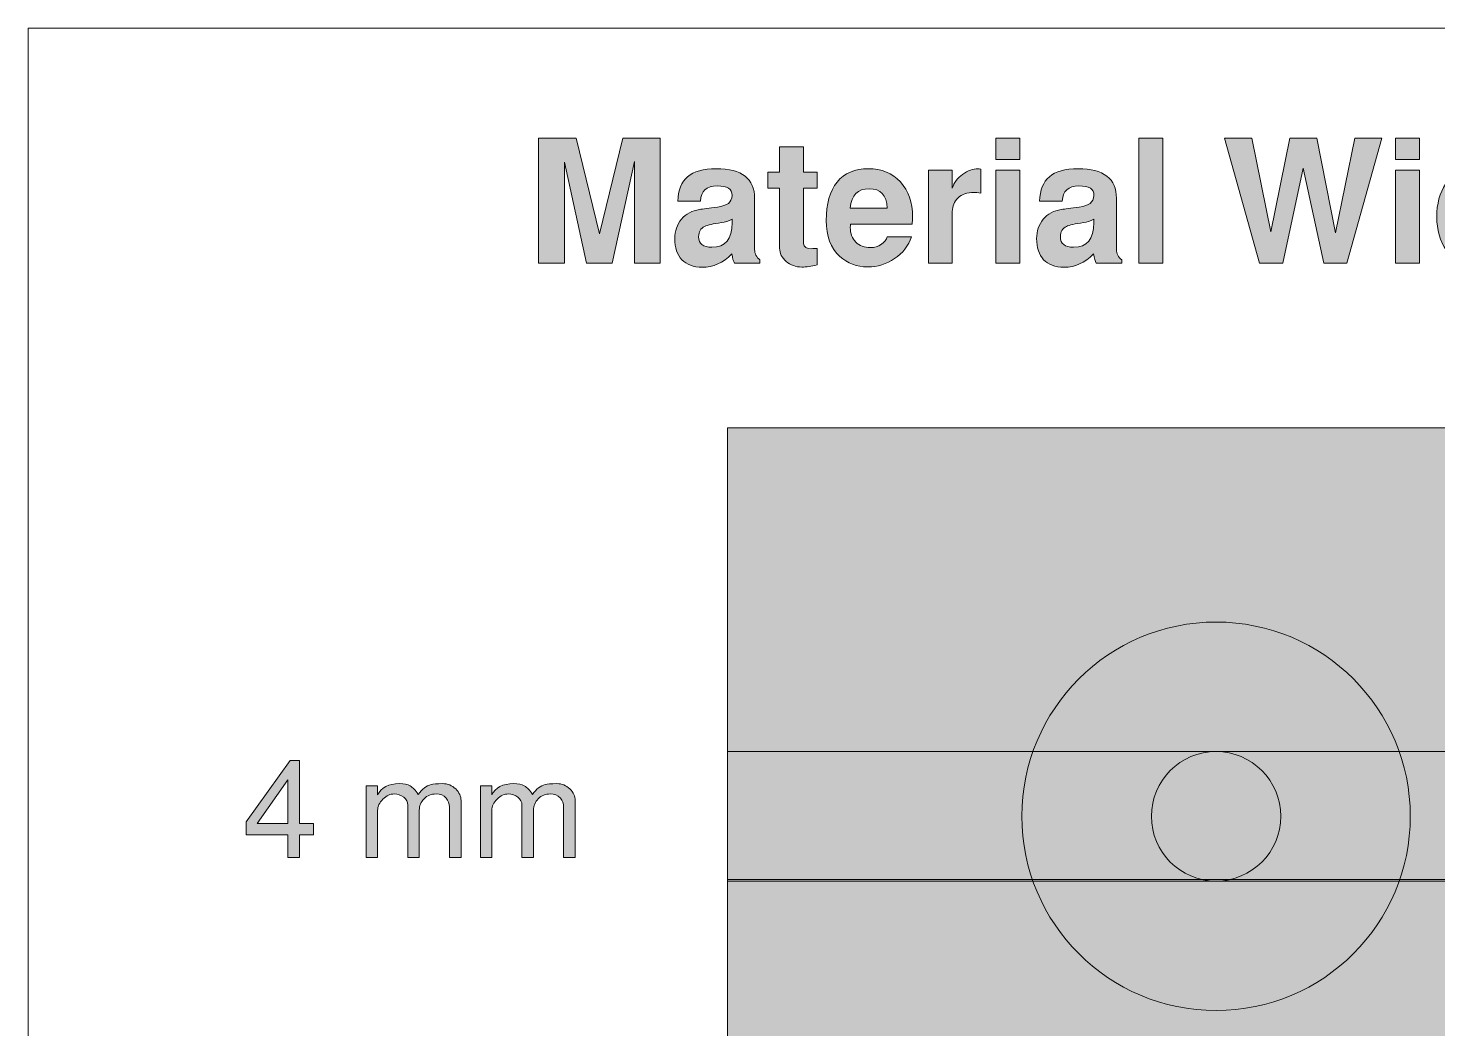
# Model space of a CAD drawing. Header units: inches. Extents: x 0.74 to 7.95, y -5.44 to -0.45.
# Drawn here: x 0.744 to 2.458, y -1.668 to -0.452 of the extents above; entities that cross this region are included whole.
import ezdxf

# ---------------------------------------------------------------- set-up
doc = ezdxf.new("R2010")
doc.units = ezdxf.units.IN
doc.header["$MEASUREMENT"] = 0
doc.layers.add('Layer 1', color=7, linetype='Continuous')

# ---------------------------------------------------------------- blocks, each defined once
blk = doc.blocks.new('block 4')
at = {"layer": 'Layer 1', "true_color": 0xed1f24}
h = blk.add_hatch(color=240, dxfattribs=at)
h.dxf.hatch_style = 2
h.paths.add_polyline_path([(1.091, -1.4323), (1.0739, -1.4323), (1.0739, -1.4602), (1.0599, -1.4602), (1.0599, -1.4323), (1.009, -1.4323), (1.009, -1.4168), (1.0627, -1.342), (1.0739, -1.342), (1.0739, -1.4185), (1.091, -1.4185)])
h.paths.add_polyline_path([(1.0599, -1.4185), (1.0599, -1.3657), (1.0224, -1.4185)])
h = blk.add_hatch(color=240, dxfattribs=at)
h.dxf.hatch_style = 2
edge = h.paths.add_edge_path()
edge.add_spline(control_points=[(1.2704, -1.4602), (1.2704, -1.4602), (1.2564, -1.4602), (1.2564, -1.4602), (1.2564, -1.4602), (1.2564, -1.3983), (1.2564, -1.3983), (1.2564, -1.3943), (1.255, -1.3908), (1.2524, -1.3878), (1.2492, -1.3844), (1.2451, -1.3827), (1.24, -1.3827), (1.2343, -1.3827), (1.2294, -1.3846), (1.2255, -1.3886), (1.2216, -1.3925), (1.2197, -1.3972), (1.2197, -1.4025), (1.2197, -1.4025), (1.2197, -1.4602), (1.2197, -1.4602), (1.2197, -1.4602), (1.2057, -1.4602), (1.2057, -1.4602), (1.2057, -1.4602), (1.2057, -1.3963), (1.2057, -1.3963), (1.2057, -1.3926), (1.204, -1.3895), (1.2007, -1.3867), (1.1974, -1.384), (1.1935, -1.3827), (1.189, -1.3827), (1.1844, -1.3827), (1.1799, -1.3847), (1.1755, -1.3889), (1.1712, -1.3931), (1.169, -1.3977), (1.169, -1.4028), (1.169, -1.4028), (1.169, -1.4602), (1.169, -1.4602), (1.169, -1.4602), (1.155, -1.4602), (1.155, -1.4602), (1.155, -1.4602), (1.155, -1.3727), (1.155, -1.3727), (1.155, -1.3727), (1.169, -1.3727), (1.169, -1.3727), (1.169, -1.3727), (1.169, -1.384), (1.169, -1.384), (1.1733, -1.3748), (1.1821, -1.3702), (1.1957, -1.3702), (1.201, -1.3702), (1.2053, -1.3711), (1.2086, -1.373), (1.2119, -1.3749), (1.2151, -1.3783), (1.2184, -1.3832), (1.223, -1.3768), (1.2283, -1.3728), (1.234, -1.3712), (1.2364, -1.3705), (1.241, -1.3702), (1.248, -1.3702), (1.2543, -1.3702), (1.2595, -1.3723), (1.2639, -1.3766), (1.2682, -1.3809), (1.2704, -1.3855), (1.2704, -1.3907), (1.2704, -1.3907), (1.2704, -1.4602), (1.2704, -1.4602)], knot_values=[0, 0, 0, 0, 1, 1, 1, 2, 2, 2, 3, 3, 3, 4, 4, 4, 5, 5, 5, 6, 6, 6, 7, 7, 7, 8, 8, 8, 9, 9, 9, 10, 10, 10, 11, 11, 11, 12, 12, 12, 13, 13, 13, 14, 14, 14, 15, 15, 15, 16, 16, 16, 17, 17, 17, 18, 18, 18, 19, 19, 19, 20, 20, 20, 21, 21, 21, 22, 22, 22, 23, 23, 23, 24, 24, 24, 25, 25, 25, 26, 26, 26, 26], degree=3, periodic=1)
h = blk.add_hatch(color=240, dxfattribs=at)
h.dxf.hatch_style = 2
edge = h.paths.add_edge_path()
edge.add_spline(control_points=[(1.4092, -1.4602), (1.4092, -1.4602), (1.3952, -1.4602), (1.3952, -1.4602), (1.3952, -1.4602), (1.3952, -1.3983), (1.3952, -1.3983), (1.3952, -1.3943), (1.3939, -1.3908), (1.3912, -1.3878), (1.3881, -1.3844), (1.384, -1.3827), (1.3789, -1.3827), (1.3731, -1.3827), (1.3683, -1.3846), (1.3644, -1.3886), (1.3605, -1.3925), (1.3585, -1.3972), (1.3585, -1.4025), (1.3585, -1.4025), (1.3585, -1.4602), (1.3585, -1.4602), (1.3585, -1.4602), (1.3445, -1.4602), (1.3445, -1.4602), (1.3445, -1.4602), (1.3445, -1.3963), (1.3445, -1.3963), (1.3445, -1.3926), (1.3429, -1.3895), (1.3395, -1.3867), (1.3362, -1.384), (1.3323, -1.3827), (1.3279, -1.3827), (1.3232, -1.3827), (1.3187, -1.3847), (1.3144, -1.3889), (1.31, -1.3931), (1.3079, -1.3977), (1.3079, -1.4028), (1.3079, -1.4028), (1.3079, -1.4602), (1.3079, -1.4602), (1.3079, -1.4602), (1.2939, -1.4602), (1.2939, -1.4602), (1.2939, -1.4602), (1.2939, -1.3727), (1.2939, -1.3727), (1.2939, -1.3727), (1.3079, -1.3727), (1.3079, -1.3727), (1.3079, -1.3727), (1.3079, -1.384), (1.3079, -1.384), (1.3121, -1.3748), (1.321, -1.3702), (1.3345, -1.3702), (1.3399, -1.3702), (1.3442, -1.3711), (1.3474, -1.373), (1.3507, -1.3749), (1.354, -1.3783), (1.3572, -1.3832), (1.3619, -1.3768), (1.3671, -1.3728), (1.3729, -1.3712), (1.3752, -1.3705), (1.3799, -1.3702), (1.3869, -1.3702), (1.3931, -1.3702), (1.3984, -1.3723), (1.4027, -1.3766), (1.407, -1.3809), (1.4092, -1.3855), (1.4092, -1.3907), (1.4092, -1.3907), (1.4092, -1.4602), (1.4092, -1.4602)], knot_values=[0, 0, 0, 0, 1, 1, 1, 2, 2, 2, 3, 3, 3, 4, 4, 4, 5, 5, 5, 6, 6, 6, 7, 7, 7, 8, 8, 8, 9, 9, 9, 10, 10, 10, 11, 11, 11, 12, 12, 12, 13, 13, 13, 14, 14, 14, 15, 15, 15, 16, 16, 16, 17, 17, 17, 18, 18, 18, 19, 19, 19, 20, 20, 20, 21, 21, 21, 22, 22, 22, 23, 23, 23, 24, 24, 24, 25, 25, 25, 26, 26, 26, 26], degree=3, periodic=1)
at = {"layer": 'Layer 1', "lineweight": 0}
for points in [[(1.091, -1.4323), (1.0739, -1.4323), (1.0739, -1.4602), (1.0599, -1.4602), (1.0599, -1.4323), (1.009, -1.4323), (1.009, -1.4168), (1.0627, -1.342), (1.0739, -1.342), (1.0739, -1.4185), (1.091, -1.4185), (1.091, -1.4323)], [(1.0599, -1.4185), (1.0599, -1.3657), (1.0224, -1.4185), (1.0599, -1.4185)]]:
    blk.add_lwpolyline(points, dxfattribs=at)
for points in [[(1.2704, -1.4602), (1.2704, -1.4602), (1.2564, -1.4602), (1.2564, -1.4602), (1.2564, -1.4602), (1.2564, -1.3983), (1.2564, -1.3983), (1.2564, -1.3943), (1.255, -1.3908), (1.2524, -1.3878), (1.2492, -1.3844), (1.2451, -1.3827), (1.24, -1.3827), (1.2343, -1.3827), (1.2294, -1.3846), (1.2255, -1.3886), (1.2216, -1.3925), (1.2197, -1.3972), (1.2197, -1.4025), (1.2197, -1.4025), (1.2197, -1.4602), (1.2197, -1.4602), (1.2197, -1.4602), (1.2057, -1.4602), (1.2057, -1.4602), (1.2057, -1.4602), (1.2057, -1.3963), (1.2057, -1.3963), (1.2057, -1.3926), (1.204, -1.3895), (1.2007, -1.3867), (1.1974, -1.384), (1.1935, -1.3827), (1.189, -1.3827), (1.1844, -1.3827), (1.1799, -1.3847), (1.1755, -1.3889), (1.1712, -1.3931), (1.169, -1.3977), (1.169, -1.4028), (1.169, -1.4028), (1.169, -1.4602), (1.169, -1.4602), (1.169, -1.4602), (1.155, -1.4602), (1.155, -1.4602), (1.155, -1.4602), (1.155, -1.3727), (1.155, -1.3727), (1.155, -1.3727), (1.169, -1.3727), (1.169, -1.3727), (1.169, -1.3727), (1.169, -1.384), (1.169, -1.384), (1.1733, -1.3748), (1.1821, -1.3702), (1.1957, -1.3702), (1.201, -1.3702), (1.2053, -1.3711), (1.2086, -1.373), (1.2119, -1.3749), (1.2151, -1.3783), (1.2184, -1.3832), (1.223, -1.3768), (1.2283, -1.3728), (1.234, -1.3712), (1.2364, -1.3705), (1.241, -1.3702), (1.248, -1.3702), (1.2543, -1.3702), (1.2595, -1.3723), (1.2639, -1.3766), (1.2682, -1.3809), (1.2704, -1.3855), (1.2704, -1.3907), (1.2704, -1.3907), (1.2704, -1.4602), (1.2704, -1.4602)], [(1.4092, -1.4602), (1.4092, -1.4602), (1.3952, -1.4602), (1.3952, -1.4602), (1.3952, -1.4602), (1.3952, -1.3983), (1.3952, -1.3983), (1.3952, -1.3943), (1.3939, -1.3908), (1.3912, -1.3878), (1.3881, -1.3844), (1.384, -1.3827), (1.3789, -1.3827), (1.3731, -1.3827), (1.3683, -1.3846), (1.3644, -1.3886), (1.3605, -1.3925), (1.3585, -1.3972), (1.3585, -1.4025), (1.3585, -1.4025), (1.3585, -1.4602), (1.3585, -1.4602), (1.3585, -1.4602), (1.3445, -1.4602), (1.3445, -1.4602), (1.3445, -1.4602), (1.3445, -1.3963), (1.3445, -1.3963), (1.3445, -1.3926), (1.3429, -1.3895), (1.3395, -1.3867), (1.3362, -1.384), (1.3323, -1.3827), (1.3279, -1.3827), (1.3232, -1.3827), (1.3187, -1.3847), (1.3144, -1.3889), (1.31, -1.3931), (1.3079, -1.3977), (1.3079, -1.4028), (1.3079, -1.4028), (1.3079, -1.4602), (1.3079, -1.4602), (1.3079, -1.4602), (1.2939, -1.4602), (1.2939, -1.4602), (1.2939, -1.4602), (1.2939, -1.3727), (1.2939, -1.3727), (1.2939, -1.3727), (1.3079, -1.3727), (1.3079, -1.3727), (1.3079, -1.3727), (1.3079, -1.384), (1.3079, -1.384), (1.3121, -1.3748), (1.321, -1.3702), (1.3345, -1.3702), (1.3399, -1.3702), (1.3442, -1.3711), (1.3474, -1.373), (1.3507, -1.3749), (1.354, -1.3783), (1.3572, -1.3832), (1.3619, -1.3768), (1.3671, -1.3728), (1.3729, -1.3712), (1.3752, -1.3705), (1.3799, -1.3702), (1.3869, -1.3702), (1.3931, -1.3702), (1.3984, -1.3723), (1.4027, -1.3766), (1.407, -1.3809), (1.4092, -1.3855), (1.4092, -1.3907), (1.4092, -1.3907), (1.4092, -1.4602), (1.4092, -1.4602)]]:
    blk.add_open_spline(points, degree=3, knots=[0, 0, 0, 0, 1, 1, 1, 2, 2, 2, 3, 3, 3, 4, 4, 4, 5, 5, 5, 6, 6, 6, 7, 7, 7, 8, 8, 8, 9, 9, 9, 10, 10, 10, 11, 11, 11, 12, 12, 12, 13, 13, 13, 14, 14, 14, 15, 15, 15, 16, 16, 16, 17, 17, 17, 18, 18, 18, 19, 19, 19, 20, 20, 20, 21, 21, 21, 22, 22, 22, 23, 23, 23, 24, 24, 24, 25, 25, 25, 26, 26, 26, 26], dxfattribs=at)
blk = doc.blocks.new('block 3')
at = {"layer": 'Layer 1'}
blk.add_blockref('block 4', (0, 0), dxfattribs=at)
blk = doc.blocks.new('block 13')
at = {"layer": 'Layer 1', "true_color": 0xed1f24}
h = blk.add_hatch(color=240, dxfattribs=at)
h.dxf.hatch_style = 2
h.paths.add_polyline_path([(1.5127, -0.7372), (1.4815, -0.7372), (1.4815, -0.6138), (1.4544, -0.7372), (1.4232, -0.7372), (1.3961, -0.6145), (1.3961, -0.7372), (1.3648, -0.7372), (1.3648, -0.5853), (1.4105, -0.5853), (1.4388, -0.7016), (1.4673, -0.5853), (1.5127, -0.5853)])
h = blk.add_hatch(color=240, dxfattribs=at)
h.dxf.hatch_style = 2
edge = h.paths.add_edge_path()
edge.add_spline(control_points=[(1.7034, -0.7395), (1.6966, -0.7411), (1.6904, -0.742), (1.6848, -0.742), (1.6775, -0.742), (1.6711, -0.7397), (1.6659, -0.7352), (1.6606, -0.7307), (1.6579, -0.7253), (1.6579, -0.719), (1.6579, -0.719), (1.6579, -0.6459), (1.6579, -0.6459), (1.6579, -0.6459), (1.6436, -0.6459), (1.6436, -0.6459), (1.6436, -0.6459), (1.6436, -0.6265), (1.6436, -0.6265), (1.6436, -0.6265), (1.6579, -0.6265), (1.6579, -0.6265), (1.6579, -0.6265), (1.6579, -0.5959), (1.6579, -0.5959), (1.6579, -0.5959), (1.6871, -0.5959), (1.6871, -0.5959), (1.6871, -0.5959), (1.6871, -0.6265), (1.6871, -0.6265), (1.6871, -0.6265), (1.7034, -0.6265), (1.7034, -0.6265), (1.7034, -0.6265), (1.7034, -0.6459), (1.7034, -0.6459), (1.7034, -0.6459), (1.6871, -0.6459), (1.6871, -0.6459), (1.6871, -0.6459), (1.6871, -0.7132), (1.6871, -0.7132), (1.6871, -0.7175), (1.6904, -0.7197), (1.6969, -0.7197), (1.6984, -0.7195), (1.7006, -0.7194), (1.7034, -0.7193), (1.7034, -0.7193), (1.7034, -0.7395), (1.7034, -0.7395)], knot_values=[0, 0, 0, 0, 1, 1, 1, 2, 2, 2, 3, 3, 3, 4, 4, 4, 5, 5, 5, 6, 6, 6, 7, 7, 7, 8, 8, 8, 9, 9, 9, 10, 10, 10, 11, 11, 11, 12, 12, 12, 13, 13, 13, 14, 14, 14, 15, 15, 15, 16, 16, 16, 17, 17, 17, 17], degree=3, periodic=1)
h = blk.add_hatch(color=240, dxfattribs=at)
h.dxf.hatch_style = 2
h.paths.add_polyline_path([(1.95, -0.6113), (1.9209, -0.6113), (1.9209, -0.5853), (1.95, -0.5853)])
h.paths.add_polyline_path([(1.95, -0.7372), (1.9209, -0.7372), (1.9209, -0.6243), (1.95, -0.6243)])
h = blk.add_hatch(color=240, dxfattribs=at)
h.dxf.hatch_style = 2
h.paths.add_polyline_path([(2.1238, -0.7372), (2.0946, -0.7372), (2.0946, -0.5853), (2.1238, -0.5853)])
h = blk.add_hatch(color=240, dxfattribs=at)
h.dxf.hatch_style = 2
h.paths.add_polyline_path([(2.3904, -0.5853), (2.3479, -0.7372), (2.3198, -0.7372), (2.2947, -0.6217), (2.2697, -0.7372), (2.2415, -0.7372), (2.199, -0.5853), (2.2321, -0.5853), (2.2554, -0.699), (2.2782, -0.5853), (2.3113, -0.5853), (2.334, -0.7003), (2.3573, -0.5853)])
h = blk.add_hatch(color=240, dxfattribs=at)
h.dxf.hatch_style = 2
h.paths.add_polyline_path([(2.4363, -0.6113), (2.4071, -0.6113), (2.4071, -0.5853), (2.4363, -0.5853)])
h.paths.add_polyline_path([(2.4363, -0.7372), (2.4071, -0.7372), (2.4071, -0.6243), (2.4363, -0.6243)])
h = blk.add_hatch(color=240, dxfattribs=at)
h.dxf.hatch_style = 2
edge = h.paths.add_edge_path()
edge.add_spline(control_points=[(2.5646, -0.7378), (2.5646, -0.7378), (2.5354, -0.7378), (2.5354, -0.7378), (2.5354, -0.7378), (2.5354, -0.7255), (2.5354, -0.7255), (2.5282, -0.7365), (2.5167, -0.742), (2.5009, -0.742), (2.4881, -0.742), (2.4774, -0.7354), (2.4688, -0.7222), (2.461, -0.7101), (2.4571, -0.6965), (2.4571, -0.6813), (2.4571, -0.6652), (2.4607, -0.6519), (2.4677, -0.6413), (2.4763, -0.6287), (2.489, -0.6224), (2.5056, -0.6224), (2.5194, -0.6224), (2.5293, -0.6282), (2.5354, -0.6399), (2.5354, -0.6399), (2.5354, -0.5853), (2.5354, -0.5853), (2.5354, -0.5853), (2.5646, -0.5853), (2.5646, -0.5853), (2.5646, -0.5853), (2.5646, -0.7378), (2.5646, -0.7378)], knot_values=[0, 0, 0, 0, 1, 1, 1, 2, 2, 2, 3, 3, 3, 4, 4, 4, 5, 5, 5, 6, 6, 6, 7, 7, 7, 8, 8, 8, 9, 9, 9, 10, 10, 10, 11, 11, 11, 11], degree=3, periodic=1)
edge = h.paths.add_edge_path()
edge.add_spline(control_points=[(2.5354, -0.6831), (2.5354, -0.6727), (2.5332, -0.6642), (2.5286, -0.6576), (2.524, -0.6509), (2.5183, -0.6476), (2.5114, -0.6476), (2.5039, -0.6476), (2.498, -0.6508), (2.4935, -0.6571), (2.4891, -0.6635), (2.4869, -0.672), (2.4869, -0.6827), (2.4869, -0.6935), (2.4892, -0.702), (2.4937, -0.7082), (2.4979, -0.7142), (2.5032, -0.7172), (2.5097, -0.7172), (2.5173, -0.7172), (2.5235, -0.714), (2.5283, -0.7077), (2.5331, -0.7014), (2.5354, -0.6932), (2.5354, -0.6831)], knot_values=[0, 0, 0, 0, 1, 1, 1, 2, 2, 2, 3, 3, 3, 4, 4, 4, 5, 5, 5, 6, 6, 6, 7, 7, 7, 8, 8, 8, 8], degree=3, periodic=1)
h = blk.add_hatch(color=240, dxfattribs=at)
h.dxf.hatch_style = 2
edge = h.paths.add_edge_path()
edge.add_spline(control_points=[(1.634, -0.7372), (1.634, -0.7372), (1.603, -0.7372), (1.603, -0.7372), (1.6016, -0.735), (1.6005, -0.7313), (1.5998, -0.7261), (1.5891, -0.7368), (1.5771, -0.7422), (1.5638, -0.7422), (1.553, -0.7422), (1.5447, -0.7391), (1.539, -0.7331), (1.5333, -0.7271), (1.5304, -0.7185), (1.5304, -0.7074), (1.5304, -0.6982), (1.5332, -0.6904), (1.5386, -0.6838), (1.544, -0.6773), (1.5513, -0.6734), (1.5605, -0.672), (1.5648, -0.6714), (1.572, -0.6704), (1.5823, -0.669), (1.5884, -0.6681), (1.5928, -0.6666), (1.5956, -0.6646), (1.5983, -0.6626), (1.5998, -0.6593), (1.6, -0.6549), (1.6005, -0.6472), (1.5944, -0.6434), (1.5819, -0.6434), (1.5689, -0.6434), (1.5621, -0.6495), (1.5617, -0.6617), (1.5617, -0.6617), (1.534, -0.6617), (1.534, -0.6617), (1.5345, -0.6484), (1.5385, -0.6385), (1.546, -0.6321), (1.5534, -0.6256), (1.565, -0.6224), (1.5809, -0.6224), (1.612, -0.6224), (1.6275, -0.6344), (1.6275, -0.6584), (1.6275, -0.6584), (1.6275, -0.7207), (1.6275, -0.7207), (1.6275, -0.7256), (1.6297, -0.7298), (1.634, -0.7334), (1.634, -0.7334), (1.634, -0.7372), (1.634, -0.7372)], knot_values=[0, 0, 0, 0, 1, 1, 1, 2, 2, 2, 3, 3, 3, 4, 4, 4, 5, 5, 5, 6, 6, 6, 7, 7, 7, 8, 8, 8, 9, 9, 9, 10, 10, 10, 11, 11, 11, 12, 12, 12, 13, 13, 13, 14, 14, 14, 15, 15, 15, 16, 16, 16, 17, 17, 17, 18, 18, 18, 19, 19, 19, 19], degree=3, periodic=1)
edge = h.paths.add_edge_path()
edge.add_spline(control_points=[(1.6, -0.688), (1.6, -0.688), (1.6, -0.6836), (1.6, -0.6836), (1.5958, -0.686), (1.5916, -0.6874), (1.5873, -0.688), (1.5771, -0.6892), (1.5702, -0.6908), (1.5667, -0.6926), (1.5618, -0.6949), (1.5594, -0.6991), (1.5594, -0.7051), (1.5594, -0.7137), (1.5648, -0.718), (1.5755, -0.718), (1.5919, -0.718), (1.6, -0.708), (1.6, -0.688)], knot_values=[0, 0, 0, 0, 1, 1, 1, 2, 2, 2, 3, 3, 3, 4, 4, 4, 5, 5, 5, 6, 6, 6, 6], degree=3, periodic=1)
h = blk.add_hatch(color=240, dxfattribs=at)
h.dxf.hatch_style = 2
edge = h.paths.add_edge_path()
edge.add_spline(control_points=[(1.8196, -0.6809), (1.8196, -0.6843), (1.8194, -0.6872), (1.819, -0.6899), (1.819, -0.6899), (1.7442, -0.6899), (1.7442, -0.6899), (1.7439, -0.6907), (1.7438, -0.692), (1.7438, -0.6938), (1.7438, -0.7012), (1.746, -0.7071), (1.7506, -0.7116), (1.7551, -0.7162), (1.761, -0.7184), (1.7683, -0.7184), (1.7732, -0.7184), (1.7776, -0.717), (1.7818, -0.7143), (1.7855, -0.7116), (1.7878, -0.7086), (1.7888, -0.7053), (1.7888, -0.7053), (1.8184, -0.7053), (1.8184, -0.7053), (1.8145, -0.7163), (1.8076, -0.7251), (1.7978, -0.7318), (1.788, -0.7384), (1.7771, -0.7418), (1.765, -0.7418), (1.7516, -0.7418), (1.7402, -0.7375), (1.7311, -0.729), (1.7201, -0.7189), (1.7146, -0.7044), (1.7146, -0.6855), (1.7146, -0.6652), (1.719, -0.6496), (1.7278, -0.6387), (1.7367, -0.6278), (1.7493, -0.6224), (1.7659, -0.6224), (1.782, -0.6224), (1.795, -0.6278), (1.8048, -0.6385), (1.8147, -0.6493), (1.8196, -0.6634), (1.8196, -0.6809)], knot_values=[0, 0, 0, 0, 1, 1, 1, 2, 2, 2, 3, 3, 3, 4, 4, 4, 5, 5, 5, 6, 6, 6, 7, 7, 7, 8, 8, 8, 9, 9, 9, 10, 10, 10, 11, 11, 11, 12, 12, 12, 13, 13, 13, 14, 14, 14, 15, 15, 15, 16, 16, 16, 16], degree=3, periodic=1)
edge = h.paths.add_edge_path()
edge.add_spline(control_points=[(1.7888, -0.6703), (1.7879, -0.6546), (1.7806, -0.6468), (1.7669, -0.6468), (1.753, -0.6468), (1.7453, -0.6546), (1.7438, -0.6703), (1.7438, -0.6703), (1.7888, -0.6703), (1.7888, -0.6703)], knot_values=[0, 0, 0, 0, 1, 1, 1, 2, 2, 2, 3, 3, 3, 3], degree=3, periodic=1)
h = blk.add_hatch(color=240, dxfattribs=at)
h.dxf.hatch_style = 2
edge = h.paths.add_edge_path()
edge.add_spline(control_points=[(1.9027, -0.652), (1.8989, -0.6515), (1.896, -0.6513), (1.8942, -0.6513), (1.886, -0.6513), (1.8796, -0.6535), (1.8749, -0.6579), (1.8703, -0.6623), (1.8679, -0.6678), (1.8679, -0.6745), (1.8679, -0.6745), (1.8679, -0.7372), (1.8679, -0.7372), (1.8679, -0.7372), (1.8388, -0.7372), (1.8388, -0.7372), (1.8388, -0.7372), (1.8388, -0.6243), (1.8388, -0.6243), (1.8388, -0.6243), (1.8679, -0.6243), (1.8679, -0.6243), (1.8679, -0.6243), (1.8679, -0.6461), (1.8679, -0.6461), (1.87, -0.6395), (1.8742, -0.6338), (1.8804, -0.6293), (1.8867, -0.6247), (1.893, -0.6224), (1.8992, -0.6224), (1.8999, -0.6224), (1.9011, -0.6225), (1.9027, -0.6228), (1.9027, -0.6228), (1.9027, -0.652), (1.9027, -0.652)], knot_values=[0, 0, 0, 0, 1, 1, 1, 2, 2, 2, 3, 3, 3, 4, 4, 4, 5, 5, 5, 6, 6, 6, 7, 7, 7, 8, 8, 8, 9, 9, 9, 10, 10, 10, 11, 11, 11, 12, 12, 12, 12], degree=3, periodic=1)
h = blk.add_hatch(color=240, dxfattribs=at)
h.dxf.hatch_style = 2
edge = h.paths.add_edge_path()
edge.add_spline(control_points=[(2.074, -0.7372), (2.074, -0.7372), (2.0429, -0.7372), (2.0429, -0.7372), (2.0416, -0.735), (2.0405, -0.7313), (2.0398, -0.7261), (2.0291, -0.7368), (2.0171, -0.7422), (2.0038, -0.7422), (1.9929, -0.7422), (1.9847, -0.7391), (1.979, -0.7331), (1.9733, -0.7271), (1.9704, -0.7185), (1.9704, -0.7074), (1.9704, -0.6982), (1.9732, -0.6904), (1.9786, -0.6838), (1.984, -0.6773), (1.9913, -0.6734), (2.0004, -0.672), (2.0047, -0.6714), (2.012, -0.6704), (2.0223, -0.669), (2.0284, -0.6681), (2.0328, -0.6666), (2.0355, -0.6646), (2.0383, -0.6626), (2.0397, -0.6593), (2.04, -0.6549), (2.0404, -0.6472), (2.0344, -0.6434), (2.0219, -0.6434), (2.0089, -0.6434), (2.0021, -0.6495), (2.0017, -0.6617), (2.0017, -0.6617), (1.974, -0.6617), (1.974, -0.6617), (1.9745, -0.6484), (1.9785, -0.6385), (1.986, -0.6321), (1.9934, -0.6256), (2.005, -0.6224), (2.0209, -0.6224), (2.052, -0.6224), (2.0675, -0.6344), (2.0675, -0.6584), (2.0675, -0.6584), (2.0675, -0.7207), (2.0675, -0.7207), (2.0675, -0.7256), (2.0697, -0.7298), (2.074, -0.7334), (2.074, -0.7334), (2.074, -0.7372), (2.074, -0.7372)], knot_values=[0, 0, 0, 0, 1, 1, 1, 2, 2, 2, 3, 3, 3, 4, 4, 4, 5, 5, 5, 6, 6, 6, 7, 7, 7, 8, 8, 8, 9, 9, 9, 10, 10, 10, 11, 11, 11, 12, 12, 12, 13, 13, 13, 14, 14, 14, 15, 15, 15, 16, 16, 16, 17, 17, 17, 18, 18, 18, 19, 19, 19, 19], degree=3, periodic=1)
edge = h.paths.add_edge_path()
edge.add_spline(control_points=[(2.04, -0.688), (2.04, -0.688), (2.04, -0.6836), (2.04, -0.6836), (2.0358, -0.686), (2.0316, -0.6874), (2.0273, -0.688), (2.0171, -0.6892), (2.0102, -0.6908), (2.0067, -0.6926), (2.0018, -0.6949), (1.9994, -0.6991), (1.9994, -0.7051), (1.9994, -0.7137), (2.0048, -0.718), (2.0155, -0.718), (2.0319, -0.718), (2.04, -0.708), (2.04, -0.688)], knot_values=[0, 0, 0, 0, 1, 1, 1, 2, 2, 2, 3, 3, 3, 4, 4, 4, 5, 5, 5, 6, 6, 6, 6], degree=3, periodic=1)
at = {"layer": 'Layer 1', "lineweight": 0}
for points in [[(1.5127, -0.7372), (1.4815, -0.7372), (1.4815, -0.6138), (1.4544, -0.7372), (1.4232, -0.7372), (1.3961, -0.6145), (1.3961, -0.7372), (1.3648, -0.7372), (1.3648, -0.5853), (1.4105, -0.5853), (1.4388, -0.7016), (1.4673, -0.5853), (1.5127, -0.5853), (1.5127, -0.7372)], [(1.95, -0.6113), (1.9209, -0.6113), (1.9209, -0.5853), (1.95, -0.5853), (1.95, -0.6113)], [(2.1238, -0.7372), (2.0946, -0.7372), (2.0946, -0.5853), (2.1238, -0.5853), (2.1238, -0.7372)], [(2.3904, -0.5853), (2.3479, -0.7372), (2.3198, -0.7372), (2.2947, -0.6217), (2.2697, -0.7372), (2.2415, -0.7372), (2.199, -0.5853), (2.2321, -0.5853), (2.2554, -0.699), (2.2782, -0.5853), (2.3113, -0.5853), (2.334, -0.7003), (2.3573, -0.5853), (2.3904, -0.5853)], [(2.4363, -0.6113), (2.4071, -0.6113), (2.4071, -0.5853), (2.4363, -0.5853), (2.4363, -0.6113)], [(1.95, -0.7372), (1.9209, -0.7372), (1.9209, -0.6243), (1.95, -0.6243), (1.95, -0.7372)], [(2.4363, -0.7372), (2.4071, -0.7372), (2.4071, -0.6243), (2.4363, -0.6243), (2.4363, -0.7372)]]:
    blk.add_lwpolyline(points, dxfattribs=at)
for points, knots in [([(1.7034, -0.7395), (1.6966, -0.7411), (1.6904, -0.742), (1.6848, -0.742), (1.6775, -0.742), (1.6711, -0.7397), (1.6659, -0.7352), (1.6606, -0.7307), (1.6579, -0.7253), (1.6579, -0.719), (1.6579, -0.719), (1.6579, -0.6459), (1.6579, -0.6459), (1.6579, -0.6459), (1.6436, -0.6459), (1.6436, -0.6459), (1.6436, -0.6459), (1.6436, -0.6265), (1.6436, -0.6265), (1.6436, -0.6265), (1.6579, -0.6265), (1.6579, -0.6265), (1.6579, -0.6265), (1.6579, -0.5959), (1.6579, -0.5959), (1.6579, -0.5959), (1.6871, -0.5959), (1.6871, -0.5959), (1.6871, -0.5959), (1.6871, -0.6265), (1.6871, -0.6265), (1.6871, -0.6265), (1.7034, -0.6265), (1.7034, -0.6265), (1.7034, -0.6265), (1.7034, -0.6459), (1.7034, -0.6459), (1.7034, -0.6459), (1.6871, -0.6459), (1.6871, -0.6459), (1.6871, -0.6459), (1.6871, -0.7132), (1.6871, -0.7132), (1.6871, -0.7175), (1.6904, -0.7197), (1.6969, -0.7197), (1.6984, -0.7195), (1.7006, -0.7194), (1.7034, -0.7193), (1.7034, -0.7193), (1.7034, -0.7395), (1.7034, -0.7395)], [0, 0, 0, 0, 1, 1, 1, 2, 2, 2, 3, 3, 3, 4, 4, 4, 5, 5, 5, 6, 6, 6, 7, 7, 7, 8, 8, 8, 9, 9, 9, 10, 10, 10, 11, 11, 11, 12, 12, 12, 13, 13, 13, 14, 14, 14, 15, 15, 15, 16, 16, 16, 17, 17, 17, 17]), ([(2.5646, -0.7378), (2.5646, -0.7378), (2.5354, -0.7378), (2.5354, -0.7378), (2.5354, -0.7378), (2.5354, -0.7255), (2.5354, -0.7255), (2.5282, -0.7365), (2.5167, -0.742), (2.5009, -0.742), (2.4881, -0.742), (2.4774, -0.7354), (2.4688, -0.7222), (2.461, -0.7101), (2.4571, -0.6965), (2.4571, -0.6813), (2.4571, -0.6652), (2.4607, -0.6519), (2.4677, -0.6413), (2.4763, -0.6287), (2.489, -0.6224), (2.5056, -0.6224), (2.5194, -0.6224), (2.5293, -0.6282), (2.5354, -0.6399), (2.5354, -0.6399), (2.5354, -0.5853), (2.5354, -0.5853), (2.5354, -0.5853), (2.5646, -0.5853), (2.5646, -0.5853), (2.5646, -0.5853), (2.5646, -0.7378), (2.5646, -0.7378)], [0, 0, 0, 0, 1, 1, 1, 2, 2, 2, 3, 3, 3, 4, 4, 4, 5, 5, 5, 6, 6, 6, 7, 7, 7, 8, 8, 8, 9, 9, 9, 10, 10, 10, 11, 11, 11, 11]), ([(1.634, -0.7372), (1.634, -0.7372), (1.603, -0.7372), (1.603, -0.7372), (1.6016, -0.735), (1.6005, -0.7313), (1.5998, -0.7261), (1.5891, -0.7368), (1.5771, -0.7422), (1.5638, -0.7422), (1.553, -0.7422), (1.5447, -0.7391), (1.539, -0.7331), (1.5333, -0.7271), (1.5304, -0.7185), (1.5304, -0.7074), (1.5304, -0.6982), (1.5332, -0.6904), (1.5386, -0.6838), (1.544, -0.6773), (1.5513, -0.6734), (1.5605, -0.672), (1.5648, -0.6714), (1.572, -0.6704), (1.5823, -0.669), (1.5884, -0.6681), (1.5928, -0.6666), (1.5956, -0.6646), (1.5983, -0.6626), (1.5998, -0.6593), (1.6, -0.6549), (1.6005, -0.6472), (1.5944, -0.6434), (1.5819, -0.6434), (1.5689, -0.6434), (1.5621, -0.6495), (1.5617, -0.6617), (1.5617, -0.6617), (1.534, -0.6617), (1.534, -0.6617), (1.5345, -0.6484), (1.5385, -0.6385), (1.546, -0.6321), (1.5534, -0.6256), (1.565, -0.6224), (1.5809, -0.6224), (1.612, -0.6224), (1.6275, -0.6344), (1.6275, -0.6584), (1.6275, -0.6584), (1.6275, -0.7207), (1.6275, -0.7207), (1.6275, -0.7256), (1.6297, -0.7298), (1.634, -0.7334), (1.634, -0.7334), (1.634, -0.7372), (1.634, -0.7372)], [0, 0, 0, 0, 1, 1, 1, 2, 2, 2, 3, 3, 3, 4, 4, 4, 5, 5, 5, 6, 6, 6, 7, 7, 7, 8, 8, 8, 9, 9, 9, 10, 10, 10, 11, 11, 11, 12, 12, 12, 13, 13, 13, 14, 14, 14, 15, 15, 15, 16, 16, 16, 17, 17, 17, 18, 18, 18, 19, 19, 19, 19]), ([(1.8196, -0.6809), (1.8196, -0.6843), (1.8194, -0.6872), (1.819, -0.6899), (1.819, -0.6899), (1.7442, -0.6899), (1.7442, -0.6899), (1.7439, -0.6907), (1.7438, -0.692), (1.7438, -0.6938), (1.7438, -0.7012), (1.746, -0.7071), (1.7506, -0.7116), (1.7551, -0.7162), (1.761, -0.7184), (1.7683, -0.7184), (1.7732, -0.7184), (1.7776, -0.717), (1.7818, -0.7143), (1.7855, -0.7116), (1.7878, -0.7086), (1.7888, -0.7053), (1.7888, -0.7053), (1.8184, -0.7053), (1.8184, -0.7053), (1.8145, -0.7163), (1.8076, -0.7251), (1.7978, -0.7318), (1.788, -0.7384), (1.7771, -0.7418), (1.765, -0.7418), (1.7516, -0.7418), (1.7402, -0.7375), (1.7311, -0.729), (1.7201, -0.7189), (1.7146, -0.7044), (1.7146, -0.6855), (1.7146, -0.6652), (1.719, -0.6496), (1.7278, -0.6387), (1.7367, -0.6278), (1.7493, -0.6224), (1.7659, -0.6224), (1.782, -0.6224), (1.795, -0.6278), (1.8048, -0.6385), (1.8147, -0.6493), (1.8196, -0.6634), (1.8196, -0.6809)], [0, 0, 0, 0, 1, 1, 1, 2, 2, 2, 3, 3, 3, 4, 4, 4, 5, 5, 5, 6, 6, 6, 7, 7, 7, 8, 8, 8, 9, 9, 9, 10, 10, 10, 11, 11, 11, 12, 12, 12, 13, 13, 13, 14, 14, 14, 15, 15, 15, 16, 16, 16, 16]), ([(1.9027, -0.652), (1.8989, -0.6515), (1.896, -0.6513), (1.8942, -0.6513), (1.886, -0.6513), (1.8796, -0.6535), (1.8749, -0.6579), (1.8703, -0.6623), (1.8679, -0.6678), (1.8679, -0.6745), (1.8679, -0.6745), (1.8679, -0.7372), (1.8679, -0.7372), (1.8679, -0.7372), (1.8388, -0.7372), (1.8388, -0.7372), (1.8388, -0.7372), (1.8388, -0.6243), (1.8388, -0.6243), (1.8388, -0.6243), (1.8679, -0.6243), (1.8679, -0.6243), (1.8679, -0.6243), (1.8679, -0.6461), (1.8679, -0.6461), (1.87, -0.6395), (1.8742, -0.6338), (1.8804, -0.6293), (1.8867, -0.6247), (1.893, -0.6224), (1.8992, -0.6224), (1.8999, -0.6224), (1.9011, -0.6225), (1.9027, -0.6228), (1.9027, -0.6228), (1.9027, -0.652), (1.9027, -0.652)], [0, 0, 0, 0, 1, 1, 1, 2, 2, 2, 3, 3, 3, 4, 4, 4, 5, 5, 5, 6, 6, 6, 7, 7, 7, 8, 8, 8, 9, 9, 9, 10, 10, 10, 11, 11, 11, 12, 12, 12, 12]), ([(2.074, -0.7372), (2.074, -0.7372), (2.0429, -0.7372), (2.0429, -0.7372), (2.0416, -0.735), (2.0405, -0.7313), (2.0398, -0.7261), (2.0291, -0.7368), (2.0171, -0.7422), (2.0038, -0.7422), (1.9929, -0.7422), (1.9847, -0.7391), (1.979, -0.7331), (1.9733, -0.7271), (1.9704, -0.7185), (1.9704, -0.7074), (1.9704, -0.6982), (1.9732, -0.6904), (1.9786, -0.6838), (1.984, -0.6773), (1.9913, -0.6734), (2.0004, -0.672), (2.0047, -0.6714), (2.012, -0.6704), (2.0223, -0.669), (2.0284, -0.6681), (2.0328, -0.6666), (2.0355, -0.6646), (2.0383, -0.6626), (2.0397, -0.6593), (2.04, -0.6549), (2.0404, -0.6472), (2.0344, -0.6434), (2.0219, -0.6434), (2.0089, -0.6434), (2.0021, -0.6495), (2.0017, -0.6617), (2.0017, -0.6617), (1.974, -0.6617), (1.974, -0.6617), (1.9745, -0.6484), (1.9785, -0.6385), (1.986, -0.6321), (1.9934, -0.6256), (2.005, -0.6224), (2.0209, -0.6224), (2.052, -0.6224), (2.0675, -0.6344), (2.0675, -0.6584), (2.0675, -0.6584), (2.0675, -0.7207), (2.0675, -0.7207), (2.0675, -0.7256), (2.0697, -0.7298), (2.074, -0.7334), (2.074, -0.7334), (2.074, -0.7372), (2.074, -0.7372)], [0, 0, 0, 0, 1, 1, 1, 2, 2, 2, 3, 3, 3, 4, 4, 4, 5, 5, 5, 6, 6, 6, 7, 7, 7, 8, 8, 8, 9, 9, 9, 10, 10, 10, 11, 11, 11, 12, 12, 12, 13, 13, 13, 14, 14, 14, 15, 15, 15, 16, 16, 16, 17, 17, 17, 18, 18, 18, 19, 19, 19, 19]), ([(1.7888, -0.6703), (1.7879, -0.6546), (1.7806, -0.6468), (1.7669, -0.6468), (1.753, -0.6468), (1.7453, -0.6546), (1.7438, -0.6703), (1.7438, -0.6703), (1.7888, -0.6703), (1.7888, -0.6703)], [0, 0, 0, 0, 1, 1, 1, 2, 2, 2, 3, 3, 3, 3]), ([(1.6, -0.688), (1.6, -0.688), (1.6, -0.6836), (1.6, -0.6836), (1.5958, -0.686), (1.5916, -0.6874), (1.5873, -0.688), (1.5771, -0.6892), (1.5702, -0.6908), (1.5667, -0.6926), (1.5618, -0.6949), (1.5594, -0.6991), (1.5594, -0.7051), (1.5594, -0.7137), (1.5648, -0.718), (1.5755, -0.718), (1.5919, -0.718), (1.6, -0.708), (1.6, -0.688)], [0, 0, 0, 0, 1, 1, 1, 2, 2, 2, 3, 3, 3, 4, 4, 4, 5, 5, 5, 6, 6, 6, 6]), ([(2.04, -0.688), (2.04, -0.688), (2.04, -0.6836), (2.04, -0.6836), (2.0358, -0.686), (2.0316, -0.6874), (2.0273, -0.688), (2.0171, -0.6892), (2.0102, -0.6908), (2.0067, -0.6926), (2.0018, -0.6949), (1.9994, -0.6991), (1.9994, -0.7051), (1.9994, -0.7137), (2.0048, -0.718), (2.0155, -0.718), (2.0319, -0.718), (2.04, -0.708), (2.04, -0.688)], [0, 0, 0, 0, 1, 1, 1, 2, 2, 2, 3, 3, 3, 4, 4, 4, 5, 5, 5, 6, 6, 6, 6])]:
    blk.add_open_spline(points, degree=3, knots=knots, dxfattribs=at)
blk = doc.blocks.new('block 42')
at = {"layer": 'Layer 1', "true_color": 0x010101}
h = blk.add_hatch(color=18, dxfattribs=at)
h.dxf.hatch_style = 2
edge = h.paths.add_edge_path()
edge.add_spline(control_points=[(2.4249, -1.4099), (2.4249, -1.5404), (2.3192, -1.6461), (2.1887, -1.6461), (2.0583, -1.6461), (1.9525, -1.5404), (1.9525, -1.4099), (1.9525, -1.2795), (2.0583, -1.1737), (2.1887, -1.1737), (2.3192, -1.1737), (2.4249, -1.2795), (2.4249, -1.4099)], knot_values=[0, 0, 0, 0, 1, 1, 1, 2, 2, 2, 3, 3, 3, 4, 4, 4, 4], degree=3, periodic=1)
at = {"layer": 'Layer 1', "true_color": 0x000000}
h = blk.add_hatch(color=18, dxfattribs=at)
h.dxf.hatch_style = 2
edge = h.paths.add_edge_path()
edge.add_spline(control_points=[(2.2674, -1.4099), (2.2674, -1.4534), (2.2322, -1.4886), (2.1887, -1.4886), (2.1452, -1.4886), (2.11, -1.4534), (2.11, -1.4099), (2.11, -1.3664), (2.1452, -1.3312), (2.1887, -1.3312), (2.2322, -1.3312), (2.2674, -1.3664), (2.2674, -1.4099)], knot_values=[0, 0, 0, 0, 1, 1, 1, 2, 2, 2, 3, 3, 3, 4, 4, 4, 4], degree=3, periodic=1)
at = {"layer": 'Layer 1', "lineweight": 0}
for points in [[(2.4249, -1.4099), (2.4249, -1.5404), (2.3192, -1.6461), (2.1887, -1.6461), (2.0583, -1.6461), (1.9525, -1.5404), (1.9525, -1.4099), (1.9525, -1.2795), (2.0583, -1.1737), (2.1887, -1.1737), (2.3192, -1.1737), (2.4249, -1.2795), (2.4249, -1.4099)], [(2.2674, -1.4099), (2.2674, -1.4534), (2.2322, -1.4886), (2.1887, -1.4886), (2.1452, -1.4886), (2.11, -1.4534), (2.11, -1.4099), (2.11, -1.3664), (2.1452, -1.3312), (2.1887, -1.3312), (2.2322, -1.3312), (2.2674, -1.3664), (2.2674, -1.4099)]]:
    blk.add_open_spline(points, degree=3, knots=[0, 0, 0, 0, 1, 1, 1, 2, 2, 2, 3, 3, 3, 4, 4, 4, 4], dxfattribs=at)
blk = doc.blocks.new('block 39')
at = {"layer": 'Layer 1', "true_color": 0xed2224}
h = blk.add_hatch(color=240, dxfattribs=at)
h.dxf.hatch_style = 2
h.paths.add_polyline_path([(3.5629, -1.3312), (1.5944, -1.3312), (1.5944, -0.9375), (3.5629, -0.9375)])
at = {"layer": 'Layer 1', "true_color": 0x010101}
h = blk.add_hatch(color=18, dxfattribs=at)
h.dxf.hatch_style = 2
h.paths.add_polyline_path([(3.5629, -1.4886), (1.5944, -1.4886), (1.5944, -1.3312), (3.5629, -1.3312)])
at = {"layer": 'Layer 1', "true_color": 0xed2224}
h = blk.add_hatch(color=240, dxfattribs=at)
h.dxf.hatch_style = 2
h.paths.add_polyline_path([(3.5629, -1.8803), (1.5944, -1.8803), (1.5944, -1.4866), (3.5629, -1.4866)])
at = {"layer": 'Layer 1', "lineweight": 0}
for points in [[(3.5629, -1.3312), (1.5944, -1.3312), (1.5944, -0.9375), (3.5629, -0.9375), (3.5629, -1.3312)], [(3.5629, -1.4886), (1.5944, -1.4886), (1.5944, -1.3312), (3.5629, -1.3312), (3.5629, -1.4886)], [(3.5629, -1.8803), (1.5944, -1.8803), (1.5944, -1.4866), (3.5629, -1.4866), (3.5629, -1.8803)]]:
    blk.add_lwpolyline(points, dxfattribs=at)
at = {"layer": 'Layer 1'}
blk.add_blockref('block 42', (0, 0), dxfattribs=at)
blk = doc.blocks.new('block 2')
at = {"layer": 'Layer 1', "color": 250, "lineweight": 5, "true_color": 0x221f1f}
blk.add_lwpolyline([(4.0881, -4.889), (0.744, -4.889), (0.744, -0.4515), (4.0881, -0.4515), (4.0881, -4.889)], dxfattribs=at)
at = {"layer": 'Layer 1'}
for name in ['block 13', 'block 39', 'block 3']:
    blk.add_blockref(name, (0, 0), dxfattribs=at)

msp = doc.modelspace()

# ---------------------------------------------------------------- block references
at = {"layer": 'Layer 1'}
msp.add_blockref('block 2', (0, 0), dxfattribs=at)

doc.saveas('drawing.dxf')
